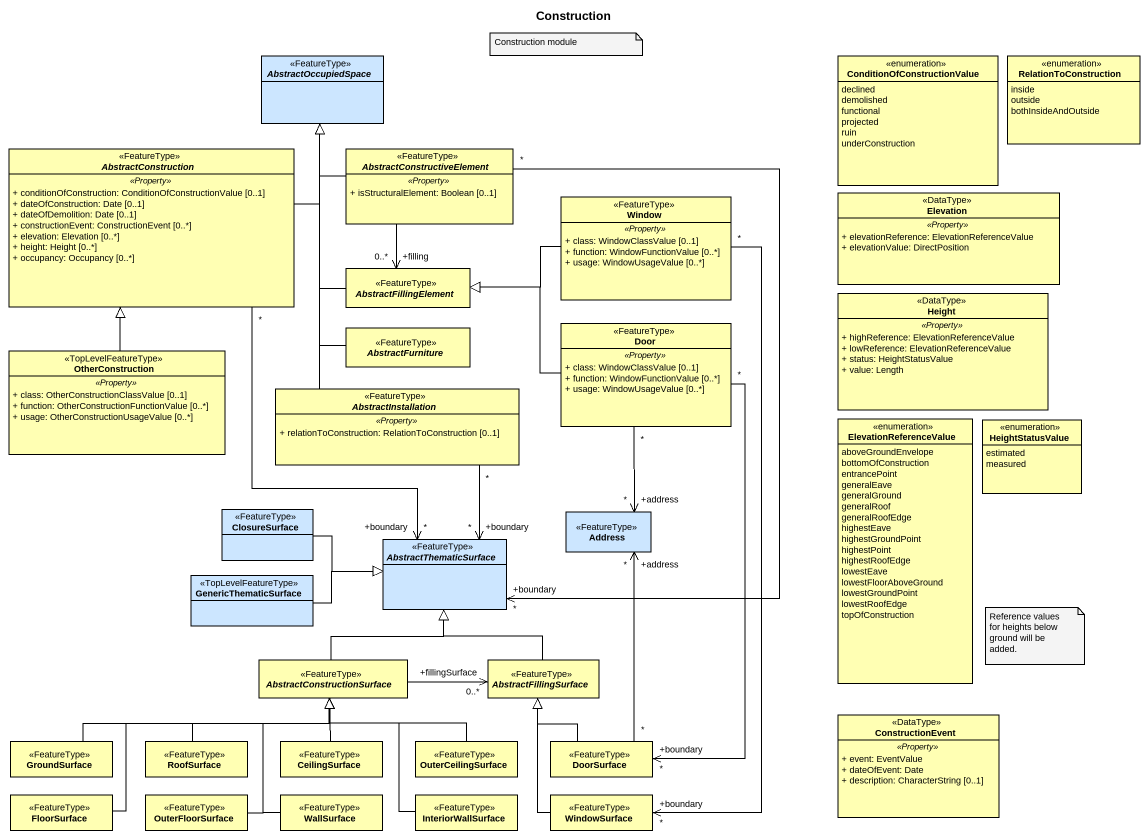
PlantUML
@startuml
title Construction
hide circle
hide empty members
skinparam classAttributeIconSize 0
abstract class AbstractOccupiedSpace <<FeatureType>> #CCE6FF
enum ConditionOfConstructionValue #FFFFB3 {
  declined
  demolished
  functional
  projected
  ruin
  underConstruction
}
enum RelationToConstruction #FFFFB3 {
  inside
  outside
  bothInsideAndOutside
}
abstract class AbstractConstruction <<FeatureType>> #FFFFB3 {
  .. <<Property>> ..
  + conditionOfConstruction: ConditionOfConstructionValue [0..1]
  + dateOfConstruction: Date [0..1]
  + dateOfDemolition: Date [0..1]
  + constructionEvent: ConstructionEvent [0..*]
  + elevation: Elevation [0..*]
  + height: Height [0..*]
  + occupancy: Occupancy [0..*]
}
abstract class AbstractConstructiveElement <<FeatureType>> #FFFFB3 {
  .. <<Property>> ..
  + isStructuralElement: Boolean [0..1]
}
class Window <<FeatureType>> #FFFFB3 {
  .. <<Property>> ..
  + class: WindowClassValue [0..1]
  + function: WindowFunctionValue [0..*]
  + usage: WindowUsageValue [0..*]
}
class Elevation <<DataType>> #FFFFB3 {
  .. <<Property>> ..
  + elevationReference: ElevationReferenceValue
  + elevationValue: DirectPosition
}
abstract class AbstractFillingElement <<FeatureType>> #FFFFB3
class Height <<DataType>> #FFFFB3 {
  .. <<Property>> ..
  + highReference: ElevationReferenceValue
  + lowReference: ElevationReferenceValue
  + status: HeightStatusValue
  + value: Length
}
abstract class AbstractFurniture <<FeatureType>> #FFFFB3
class Door <<FeatureType>> #FFFFB3 {
  .. <<Property>> ..
  + class: WindowClassValue [0..1]
  + function: WindowFunctionValue [0..*]
  + usage: WindowUsageValue [0..*]
}
class OtherConstruction <<TopLevelFeatureType>> #FFFFB3 {
  .. <<Property>> ..
  + class: OtherConstructionClassValue [0..1]
  + function: OtherConstructionFunctionValue [0..*]
  + usage: OtherConstructionUsageValue [0..*]
}
abstract class AbstractInstallation <<FeatureType>> #FFFFB3 {
  .. <<Property>> ..
  + relationToConstruction: RelationToConstruction [0..1]
}
enum ElevationReferenceValue #FFFFB3 {
  aboveGroundEnvelope
  bottomOfConstruction
  entrancePoint
  generalEave
  generalGround
  generalRoof
  generalRoofEdge
  highestEave
  highestGroundPoint
  highestPoint
  highestRoofEdge
  lowestEave
  lowestFloorAboveGround
  lowestGroundPoint
  lowestRoofEdge
  topOfConstruction
}
enum HeightStatusValue #FFFFB3 {
  estimated
  measured
}
class ClosureSurface <<FeatureType>> #CCE6FF
class Address <<FeatureType>> #CCE6FF
class GenericThematicSurface <<TopLevelFeatureType>> #CCE6FF
abstract class AbstractThematicSurface <<FeatureType>> #CCE6FF
abstract class AbstractConstructionSurface <<FeatureType>> #FFFFB3
abstract class AbstractFillingSurface <<FeatureType>> #FFFFB3
class ConstructionEvent <<DataType>> #FFFFB3 {
  .. <<Property>> ..
  + event: EventValue
  + dateOfEvent: Date
  + description: CharacterString [0..1]
}
class GroundSurface <<FeatureType>> #FFFFB3
class RoofSurface <<FeatureType>> #FFFFB3
class CeilingSurface <<FeatureType>> #FFFFB3
class OuterCeilingSurface <<FeatureType>> #FFFFB3
class DoorSurface <<FeatureType>> #FFFFB3
class FloorSurface <<FeatureType>> #FFFFB3
class OuterFloorSurface <<FeatureType>> #FFFFB3
class WallSurface <<FeatureType>> #FFFFB3
class InteriorWallSurface <<FeatureType>> #FFFFB3
class WindowSurface <<FeatureType>> #FFFFB3
AbstractConstruction -up-|> AbstractOccupiedSpace
AbstractConstruction "*" --> "+boundary\n*" AbstractThematicSurface
AbstractConstructiveElement -up-|> AbstractOccupiedSpace
AbstractConstructiveElement --> "+filling\n0..*" AbstractFillingElement
AbstractConstructiveElement "*" --> "+boundary\n*" AbstractThematicSurface
Window -left-|> AbstractFillingElement
Window "*" --> "+boundary\n*" WindowSurface
AbstractFillingElement -up-|> AbstractOccupiedSpace
AbstractFurniture -up-|> AbstractOccupiedSpace
Door -left-|> AbstractFillingElement
Door "*" --> "+address\n*" Address
Door "*" --> "+boundary\n*" DoorSurface
OtherConstruction -up-|> AbstractConstruction
AbstractInstallation -up-|> AbstractOccupiedSpace
AbstractInstallation "*" --> "+boundary\n*" AbstractThematicSurface
ClosureSurface -right-|> AbstractThematicSurface
GenericThematicSurface -right-|> AbstractThematicSurface
AbstractConstructionSurface -up-|> AbstractThematicSurface
AbstractConstructionSurface -right-> "+fillingSurface\n0..*" AbstractFillingSurface
AbstractFillingSurface -up-|> AbstractThematicSurface
GroundSurface -right-|> AbstractConstructionSurface
RoofSurface -right-|> AbstractConstructionSurface
CeilingSurface -up-|> AbstractConstructionSurface
OuterCeilingSurface -up-|> AbstractConstructionSurface
DoorSurface "*" -up-> "+address\n*" Address
DoorSurface -up-|> AbstractFillingSurface
FloorSurface -right-|> AbstractConstructionSurface
OuterFloorSurface -up-|> AbstractConstructionSurface
WallSurface -up-|> AbstractConstructionSurface
InteriorWallSurface -up-|> AbstractConstructionSurface
WindowSurface -up-|> AbstractFillingSurface
note as N1
  Construction module
end note
note as N2
  Reference values for heights below ground will be added.
end note
@enduml
